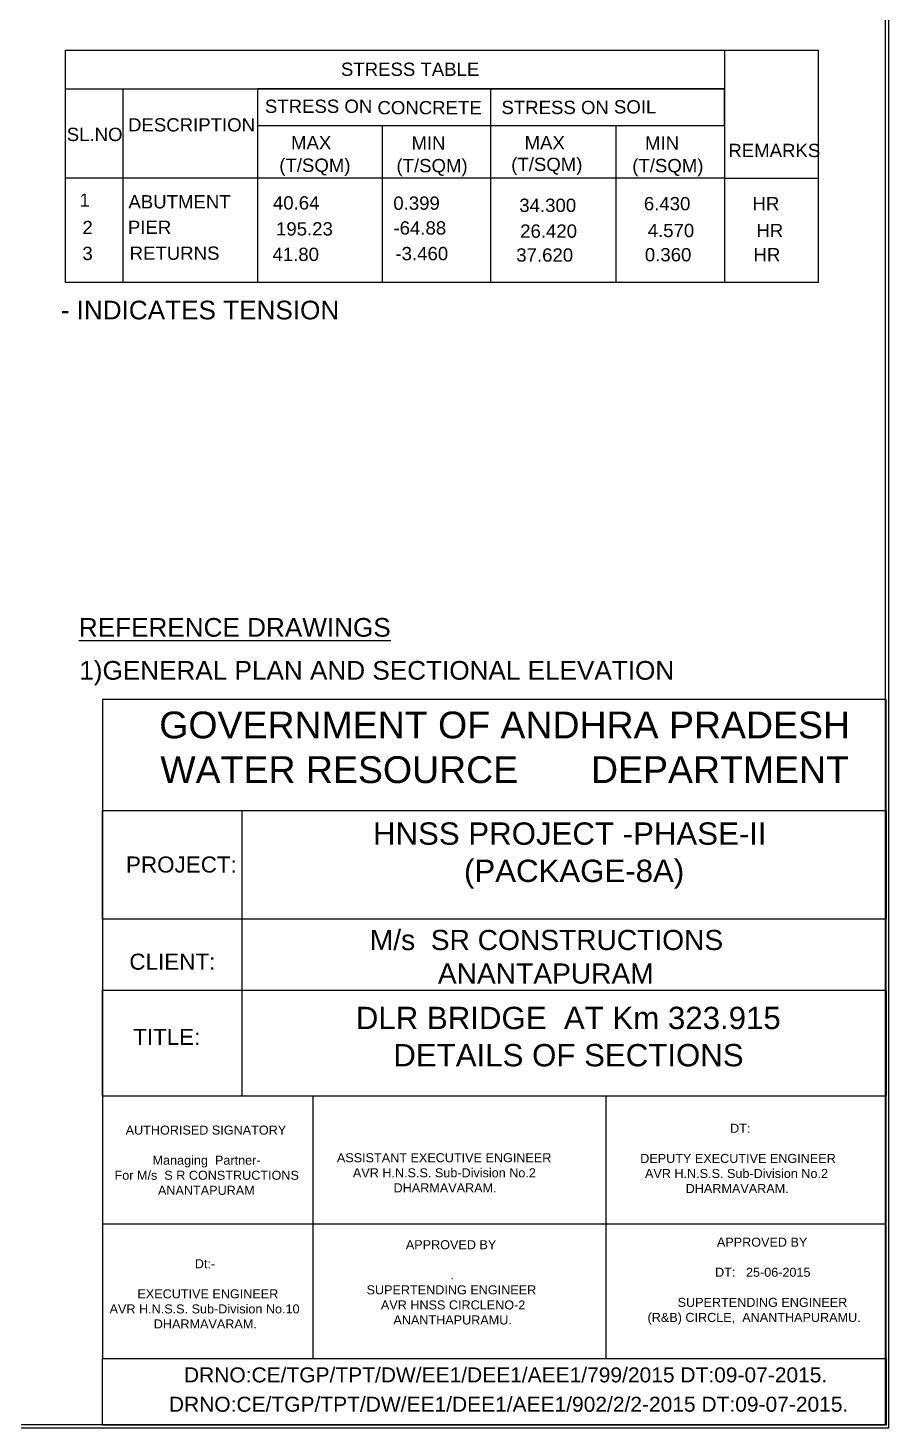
# Model space of a CAD drawing. Header units: inches. Extents: x 528254 to 544982, y -169119 to -158181.
# Drawn here: x 541099 to 544982, y -169119 to -162804 of the extents above; entities that cross this region are included whole.
import ezdxf

# ---------------------------------------------------------------- set-up
doc = ezdxf.new("R2010")
doc.units = ezdxf.units.IN
doc.header["$MEASUREMENT"] = 0
doc.layers.add('DRAWING', color=7, linetype='Continuous')
doc.layers.add('TEXT', color=7, linetype='Continuous')
doc.styles.get("Standard").update_dxf_attribs({"font": 'arial.ttf', "height": 60})

msp = doc.modelspace()

# ---------------------------------------------------------------- linework, layer by layer
at = {"layer": 'DRAWING', "ltscale": 0.4}
for points in [[(544982.5, -158181), (528254, -158181), (528254, -169119), (544982.5, -169119)], [(544967, -158196.5), (528269.5, -158196.5), (528269.5, -169103.5), (544967, -169103.5)]]:
    msp.add_lwpolyline(points, close=True, dxfattribs=at)
for points in [[(544240.9, -162904.8), (544662.3, -162904.8), (544662.3, -163952.8), (544240.9, -163952.8)], [(544240.9, -163481.4), (544662.3, -163481.4)]]:
    msp.add_lwpolyline(points, dxfattribs=at)
at = {"layer": 'DRAWING'}
msp.add_lwpolyline([(541435.7, -168805.3), (544970, -168805.3), (544970, -169106.5), (541435.7, -169106.5)], close=True, dxfattribs=at)
at = {"layer": 'TEXT', "ltscale": 0.4}
for points in [[(541268.1, -162904.8), (544240.9, -162904.8), (544240.9, -163952.8), (541268.1, -163952.8)], [(541268.1, -163078.7), (544240.9, -163078.7), (544240.9, -163481.4), (541268.1, -163481.4)], [(541529.2, -163078.7), (542133.9, -163078.7), (542133.9, -163952.8), (541529.2, -163952.8)], [(542133.9, -163243.4), (544240.9, -163243.4), (544240.9, -163078.7), (542133.9, -163078.7)], [(543187.4, -163078.7), (544240.9, -163078.7), (544240.9, -163952.8), (543187.4, -163952.8)]]:
    msp.add_lwpolyline(points, close=True, dxfattribs=at)
for points in [[(542697.3, -163243.4), (542697.3, -163952.8)], [(543750.8, -163243.4), (543750.8, -163952.8)]]:
    msp.add_lwpolyline(points, dxfattribs=at)
at = {"layer": 'TEXT'}
for points in [[(544969.6, -165833), (541435.7, -165833), (541435.7, -168805.3), (544969.6, -168805.3)], [(541435.7, -166333.8), (544969.6, -166333.8), (544969.6, -166823.7), (541435.7, -166823.7)], [(541435.7, -167143.7), (544969.6, -167143.7), (544969.6, -167621.8), (541435.7, -167621.8)]]:
    msp.add_lwpolyline(points, close=True, dxfattribs=at)
for points in [[(542063.2, -166333.8), (542063.2, -167621.8)], [(542383.7, -167621.8), (542383.7, -168805.3)], [(543704.8, -167621.8), (543704.8, -168805.3)], [(541435.7, -168197.7), (544969.6, -168197.7)]]:
    msp.add_lwpolyline(points, dxfattribs=at)

# ---------------------------------------------------------------- texts
for s, height, p in [('STRESS TABLE', 60, (542510.6, -163020.4)), ('STRESS ON ', 60, (542167.7, -163187.3)), ('STRESS ON ', 60, (543234.6, -163192.6)), ('SOIL ', 60, (543742, -163189.8)), ('DESCRIPTION ', 60, (541550.5, -163271.1)), ('SL.NO ', 60, (541274, -163314.2)), ('MAX', 60, (542285.5, -163351.5)), ('MIN', 60, (542828.7, -163353.5)), ('MAX', 60, (543339, -163351.5)), ('MIN', 60, (543882.3, -163353.5)), ('REMARKS', 60, (544258, -163386.6)), ('1', 60, (541331.5, -163610.8)), ('ABUTMENT ', 60, (541552.2, -163618.1)), ('40.64', 60, (542204, -163623)), ('0.399', 60, (542747, -163624.3)), ('34.300', 60, (543315.2, -163634)), ('6.430', 60, (543876.9, -163626.6)), ('HR', 60, (544367, -163626.6)), ('2', 60, (541344.6, -163734.1)), ('PIER', 60, (541549.9, -163733.2)), ('-64.88', 60, (542747.6, -163736.1)), ('195.23', 60, (542217.9, -163740.2)), ('26.420', 60, (543319.1, -163750.4)), ('4.570', 60, (543894.3, -163747.7)), ('HR', 60, (544384.4, -163747.7)), ('3', 60, (541344.6, -163850.9)), ('RETURNS', 60, (541557.6, -163849.9)), ('41.80', 60, (542201.9, -163855.2)), ('-3.460', 60, (542756.6, -163851.7)), ('37.620', 60, (543301.5, -163858.1)), ('0.360', 60, (543881.4, -163856.8)), ('HR', 60, (544371.5, -163856.8)), ('- INDICATES TENSION', 84.309, (541246.7, -164118.7)), ('%%UREFERENCE DRAWINGS', 84.309, (541328.6, -165549.9)), ('1)GENERAL PLAN AND SECTIONAL ELEVATION', 84.309, (541330.5, -165743.8))]:
    msp.add_text(s, height=height, dxfattribs=at).set_placement(p)
at = {"layer": 'TEXT', "attachment_point": 1}
for s, insert, char_height, width in [('CONCRETE', (542675.3, -163133.6), 60, 484.746), ('(T/SQM)', (542232.6, -163393.2), 60, 328.794), ('(T/SQM)', (542761, -163395.1), 60, 328.794), ('(T/SQM)', (543278.6, -163389.4), 60, 328.794), ('(T/SQM)', (543824.4, -163395.1), 60, 328.794), ('PROJECT:', (541541.2, -166541.2), 72.39, 675.444), ('\\pi370.57;M/s  SR CONSTRUCTIONS \\P\\pi677.64;ANANTAPURAM', (542270.3, -166872.3), 90.879, 2319.121), ('CLIENT:', (541556.5, -166979.4), 72.39, 675.444), ('\\pi613.89;DLR BRIDGE  AT Km 323.915\\P\\pi783.11;DETAILS OF SECTIONS', (541963.9, -167219.1), 100.764, 3127.985), ('TITLE:', (541573.2, -167318.6), 72.39, 392.555), ('\\pi660.53;AUTHORISED SIGNATORY\\P\\pi1022.4;\\P\\pi781.78;Managing  Partner-\\P\\pi610.42;For M/s  S R CONSTRUCTIONS\\P\\pi806.33;ANANTAPURAM', (540879.2, -167754.9), 40.737, 2044.714), ('\\pi963.2;  DT:\\P\\pi1022.4;\\P\\pi573.68; DEPUTY EXECUTIVE ENGINEER\\P\\pi611.12;AVR H.N.S.S. Sub-Division No.2\\P\\pi794.62;DHARMAVARAM.', (543270.9, -167746.9), 40.737, 2044.714), ('\\pi1022.4;\\P\\P\\pi538.89;ASSISTANT EXECUTIVE ENGINEER\\P\\pi611.12;AVR H.N.S.S. Sub-Division No.2\\P\\pi794.62;DHARMAVARAM.', (541953.4, -167743.8), 40.737, 2044.714), ('\\pi818.59;APPROVED BY\\P\\pi1022.4;\\P\\pi1019.5;.  \\P\\pi641.38;SUPERTENDING ENGINEER                \\P\\pi690.24; AVR HNSS CIRCLENO-2\\P\\pi0;^I^I^I^I       ANANTHAPURAMU.', (541984.8, -168271.8), 40.737, 2044.714), ('\\pi818.59;APPROVED BY\\P\\pi1022.4;\\P\\pi810.59;DT:   25-06-2015\\P\\pi1022.4;\\P\\pi641.38;SUPERTENDING ENGINEER                \\P\\pi0;                                (R&B) CIRCLE,  ANANTHAPURAMU.', (543387.7, -168260.3), 40.737, 2044.714), ('\\pi979.61;Dt:- \\P\\pi1022.4;\\P\\pi689.1;  EXECUTIVE ENGINEER\\P\\pi595.16;AVR H.N.S.S. Sub-Division No.10\\P\\pi794.62;DHARMAVARAM.', (540872, -168357.7), 40.737, 2044.714), ('\\pi813.77;DRNO:CE/TGP/TPT/DW/EE1/DEE1/AEE1/799/2015 DT:09-07-2015. ', (540988.9, -168845.5), 67.705, 4513.715), ('\\pi732.28;DRNO:CE/TGP/TPT/DW/EE1/DEE1/AEE1/902/2/2-2015 DT:09-07-2015. ', (541002.4, -168978), 67.705, 4513.715)]:
    msp.add_mtext(s, dxfattribs=dict(at, insert=insert, char_height=char_height, width=width))
at = {"layer": 'TEXT', "color": 7, "width": 3448.39, "attachment_point": 5}
for s, insert, char_height in [('GOVERNMENT OF ANDHRA PRADESH\\PWATER RESOURCE       DEPARTMENT', (543249, -166049.6), 120.917), ('HNSS PROJECT -PHASE-II\\P (PACKAGE-8A)', (543542.8, -166537.1), 100.764)]:
    msp.add_mtext(s, dxfattribs=dict(at, insert=insert, char_height=char_height))

doc.saveas('drawing.dxf')
